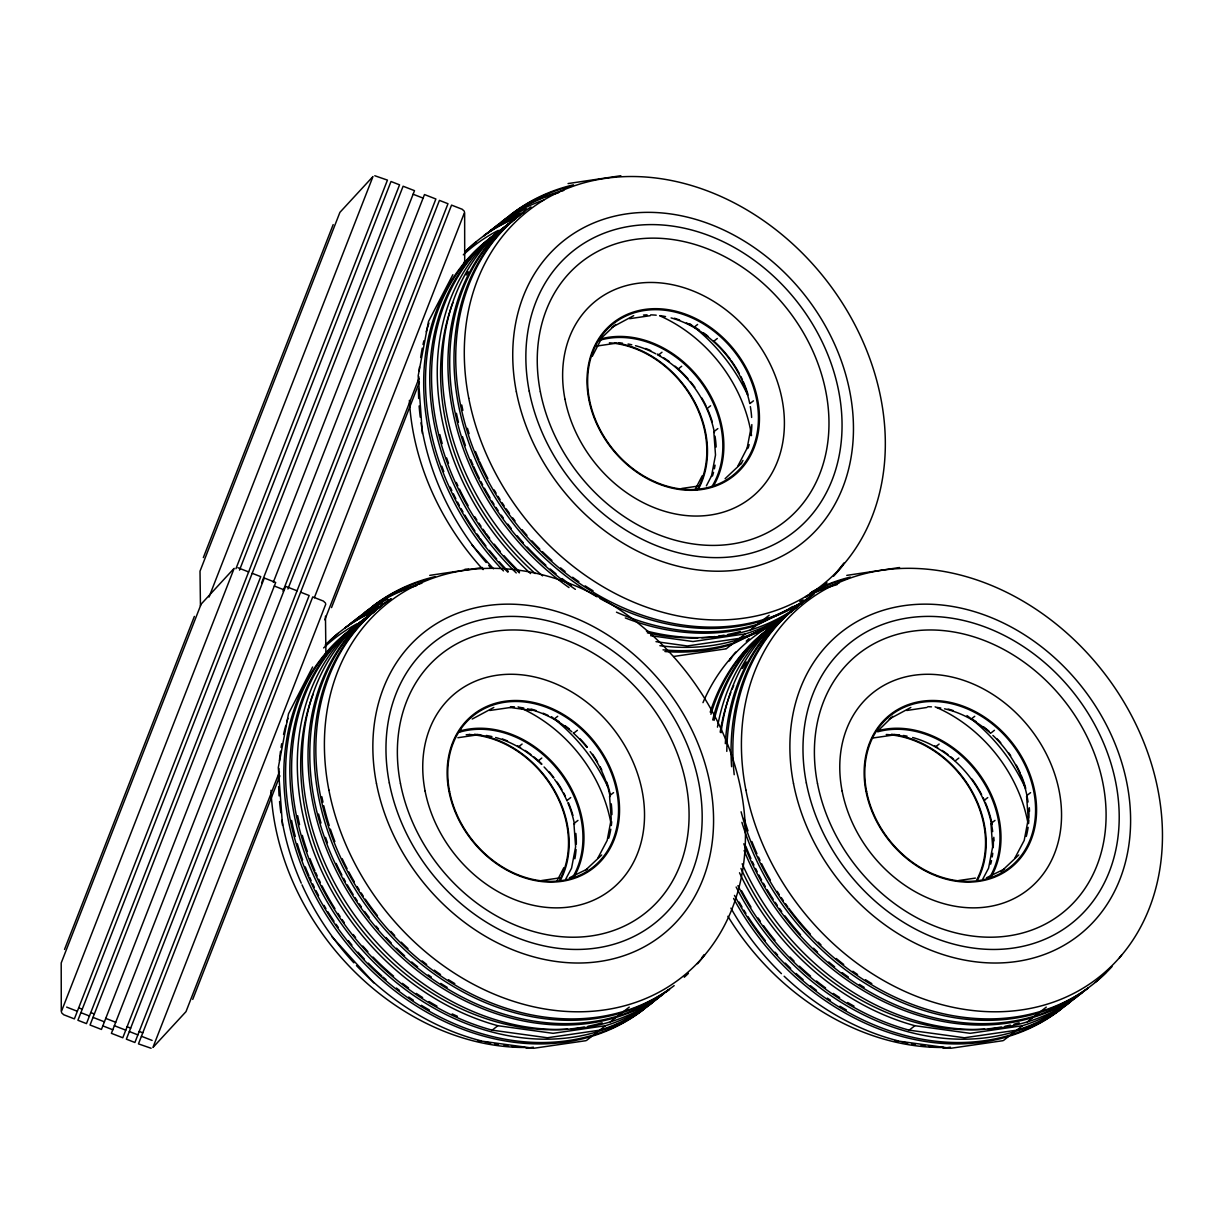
<?xml version="1.0" encoding="UTF-8"?>
<svg xmlns="http://www.w3.org/2000/svg" width="1224" height="1224" viewBox="0 0 1224 1224"><rect width="100%" height="100%" fill="white"/><g stroke="black" fill="none" stroke-linecap="round" stroke-linejoin="round"><path stroke-width="1.5" d="M61.276 1010.749L61.2 962.982L201.103 604.166L233.478 569.053M464.646 213.251L464.707 261.018L462.917 265.593M428.415 321.943L418.195 375.737L422.372 433.449M711.45 476.381L715.505 455.007L713.837 432.057M747.053 448.611L751.123 427.237M203.337 557.609L333.173 224.604M64.535 949.426L194.371 616.406M209.029 597.052L372.983 176.531M61.292 1011.743L234.167 568.334M235.926 568.732L387.442 180.112L374.789 175.736M239.491 570.124L391.007 181.504L399.559 184.839L74.373 1018.888L63.679 1014.727L61.567 1012.707M261.615 582.838L414.508 190.669L403.109 186.232L77.923 1020.281L86.476 1023.616L260.743 576.642L252.19 573.306M273.304 582.287L424.483 194.555L435.882 198.992L282.974 591.161M287.915 589.004L439.431 200.384L447.984 203.72L122.798 1037.768L111.399 1033.331L285.666 586.357L297.065 590.809M314.308 597.771L464.615 212.257M152.924 1047.469L325.813 604.059M324.819 619.834L418.945 378.415M331.536 607.594L419.388 382.286M279.454 771.946L186.002 1011.636L153.612 1046.749M324.115 657.41L325.905 652.82L325.462 616.162M192.734 999.396L279.898 775.832M428.522 321.438L452.865 274.727M312.61 666.988L288.527 713.76L278.307 767.54L282.484 825.251M592.294 356.322L601.78 338.038M695.293 489.172L702.178 475.876M706.386 485.836L711.557 475.876M737.689 466.39L747.16 448.106M556.966 880.974L563.851 867.678M565.626 879.306L571.562 868.183L575.617 846.809L573.949 823.874M597.802 858.192L607.165 840.429L611.235 819.04L609.567 796.105M982.658 879.306L988.579 868.183L992.649 846.809L990.981 823.874M1014.818 858.192L1024.197 840.429L1028.252 819.04L1026.584 796.105M372.295 177.25L339.905 212.364L200.017 571.18L200.445 605.941M615.657 324.467L599.041 340.333M725.098 478.676L741.606 463.162M585.21 870.478L601.718 854.964M878.557 730.284L892.786 716.285M1000.941 871.763L1018.751 854.964M633.695 315.67L612.092 327.252M658.436 355.021L661.985 352.237M694.039 327.252L697.603 324.467M678.127 369.036L681.692 366.251M713.745 341.267L717.31 338.482M707.044 408.556L710.609 405.771M714.296 431.368L717.845 428.599M749.899 403.599L753.464 400.829M459.153 732.136L461.524 730.284M493.808 707.472L472.204 719.054M518.548 746.824L522.097 744.054M554.151 719.054L557.716 716.285M538.239 760.838L541.804 758.054M573.857 733.069L577.422 730.284M726.413 648.628L731.753 644.467L777.5 622.129A239.873 193.545 52.1 0 0 712.72 719.957M663.026 649.837A239.873 193.545 52.1 0 0 733.528 643.074L737.797 639.739M655.988 641.651L687.307 645.966L739.587 638.347L745.278 633.91A239.873 193.545 52.1 0 0 795.539 608.282M750.266 630.023L755.958 625.586L801.72 603.248A239.873 193.545 52.1 0 0 731.6 766.683M616.468 612.168A239.873 193.545 52.1 0 0 757.748 624.194L762.017 620.859M763.791 619.466L769.146 615.305M567.156 800.358L570.721 797.574M574.408 823.171L577.957 820.401M610.011 795.401L613.576 792.632M366.879 617.6A239.873 193.545 52.1 0 0 302.588 840.261A239.873 193.545 52.1 0 0 492.17 1030.164L497.862 1025.712L553.11 1033.331L605.39 1025.712A239.873 193.545 52.1 0 0 658.588 997.789M910.84 707.472L889.236 719.054M935.564 746.824L939.129 744.054M971.183 719.054L974.748 716.285M586.526 1040.431L591.865 1036.269M593.64 1034.877L597.909 1031.541M492.17 1030.164L547.419 1037.768L599.699 1030.164L605.39 1025.712M610.378 1021.826L616.07 1017.389M617.86 1015.996L622.129 1012.661M623.903 1011.284L629.258 1007.107M955.271 760.838L958.836 758.054M990.889 733.069L994.439 730.284M984.188 800.358L987.753 797.574M991.425 823.171L994.99 820.401M1027.043 795.401L1030.593 792.632M737.919 885.641A239.873 193.545 52.1 0 0 909.187 1030.164L914.894 1025.712L970.142 1033.331L1022.423 1025.712A239.873 193.545 52.1 0 0 1077.074 996.596M1003.542 1040.431L1008.882 1036.269M1010.672 1034.877L1014.941 1031.541M909.187 1030.164L964.436 1037.768L1016.716 1030.164L1022.423 1025.712M1027.41 1021.826L1033.102 1017.389M1034.877 1015.996L1039.161 1012.661M1040.936 1011.284L1046.275 1007.107M757.748 624.194L803.495 601.871A239.873 193.545 52.1 0 0 809.477 597.419M733.528 643.074L779.275 620.752A239.873 193.545 52.1 0 0 782.289 618.564M569.435 877.792L587.489 868.979M986.467 877.792L1004.506 868.979M568.074 183.569L620.843 175.72M429.746 575.372L482.516 567.523M846.779 575.372L899.548 567.523M629.626 318.684L650.281 315.67M595.889 346.178L614.662 343.439M681.692 488.468L698.598 486.02M745.278 633.91L692.998 641.529L650.648 635.684M673.644 656.477L725.893 648.873M489.738 710.486L510.393 707.487M457.883 737.72L474.774 735.257M906.77 710.486L926.92 707.457M873.033 737.98L891.806 735.257M541.482 880.561L560.271 877.822M958.514 880.561L975.406 878.098M525.953 1048.279L533.404 1047.193M586.005 1040.675L533.756 1048.279L478.125 1040.66M942.97 1048.279L950.436 1047.193M1003.037 1040.675L950.773 1048.279L895.142 1040.66M151.118 1048.264L138.465 1043.888L312.732 596.914L323.411 601.076L325.523 603.111M509.888 707.457L531.813 710.486M413.115 194.234L423.091 198.12M237.946 567.752L248.64 571.929M300.63 592.202L309.167 595.522L134.9 1042.496L126.363 1039.161L451.549 205.112L462.228 209.273L464.34 211.293M274.314 586.036L284.274 589.922M78.673 1007.842L82.237 1009.219M90.79 1012.554L94.34 1013.946M105.738 1018.383L115.714 1022.269M127.112 1026.722L130.677 1028.114M139.215 1031.434L142.78 1032.826M66.647 1007.107L77.341 1011.284M80.891 1012.661L89.444 1015.996M93.009 1017.389L104.407 1021.826M114.368 1025.712L125.766 1030.164M129.331 1031.541L137.868 1034.877M141.433 1036.269L152.113 1040.431M102.816 1025.88L112.792 1029.766M471.883 544.955L493.502 568.747M331.995 936.758L373.947 982.949M524.928 1047.331A237.961 192 52.1 0 1 521.194 1047.147M517.415 1046.902A237.961 192 52.1 0 1 511.739 1046.382M507.945 1045.954A237.961 192 52.1 0 1 504.12 1045.434M498.398 1044.546A237.961 192 52.1 0 1 494.588 1043.858M490.778 1043.093A237.961 192 52.1 0 1 485.087 1041.838M481.307 1040.905A237.961 192 52.1 0 1 356.459 965.583M353.874 962.829A237.961 192 52.1 0 1 302.007 884.83M301.257 883.147A237.961 192 52.1 0 1 282.025 820.202M280.862 812.736A237.961 192 52.1 0 1 279.562 801.506M279.103 795.891A237.961 192 52.1 0 1 278.659 786.604M278.567 779.244A237.961 192 52.1 0 1 278.888 768.381M279.439 760.747A237.961 192 52.1 0 1 280.51 751.245M281.061 747.466A237.961 192 52.1 0 1 281.688 743.718M283.54 734.461A237.961 192 52.1 0 1 285.804 725.419M286.829 721.869A237.961 192 52.1 0 1 287.915 718.366M645.063 1008.331A239.873 193.545 52.1 0 1 339.278 934.004A239.873 193.545 52.1 0 1 359.045 623.72M429.318 1009.968A236.048 190.454 52.1 0 1 421.331 1005.271M413.391 1000.238A236.048 190.454 52.1 0 1 408.694 997.055M399.437 990.384A236.048 190.454 52.1 0 1 396.408 988.059M386.065 979.644A236.048 190.454 52.1 0 1 383.204 977.165M381.781 975.911A236.048 190.454 52.1 0 1 368.317 963.135M364.415 959.096A236.048 190.454 52.1 0 1 358.051 952.18M351.915 945.066A236.048 190.454 52.1 0 1 348.35 940.705M338.237 927.348A236.048 190.454 52.1 0 1 336.11 924.304M333.999 921.228A236.048 190.454 52.1 0 1 327.894 911.804M325.936 908.591A236.048 190.454 52.1 0 1 324.023 905.378M318.561 895.57A236.048 190.454 52.1 0 1 315.976 890.613M314.323 887.308A236.048 190.454 52.1 0 1 312.717 883.973M311.156 880.653A236.048 190.454 52.1 0 1 309.657 877.317M308.892 875.604A236.048 190.454 52.1 0 1 305.266 866.883M302.588 859.829A236.048 190.454 52.1 0 1 297.294 843.719M295.29 836.512A236.048 190.454 52.1 0 1 291.587 820.401M643.901 1009.249A239.873 193.545 52.1 0 1 339.675 930.76A239.873 193.545 52.1 0 1 360.82 622.327M654.014 1001.232A239.873 193.545 52.1 0 1 347.417 932.076A239.873 193.545 52.1 0 1 363.528 620.017M457.363 1016.272A236.048 190.454 52.1 0 1 452.192 1013.916M436.983 1006.143A236.048 190.454 52.1 0 1 428.981 1001.507M422.617 997.56A236.048 190.454 52.1 0 1 416.313 993.414M408.556 987.936A236.048 190.454 52.1 0 1 402.466 983.346M393.577 976.155A236.048 190.454 52.1 0 1 373.06 957.076M367.888 951.645A236.048 190.454 52.1 0 1 362.855 946.06M355.572 937.446A236.048 190.454 52.1 0 1 353.231 934.524M344.296 922.636A236.048 190.454 52.1 0 1 342.154 919.591M340.058 916.516A236.048 190.454 52.1 0 1 337.977 913.395M334.948 908.667A236.048 190.454 52.1 0 1 322.034 885.901M320.382 882.581A236.048 190.454 52.1 0 1 318.776 879.26M317.215 875.925A236.048 190.454 52.1 0 1 315.7 872.605M314.95 870.876A236.048 190.454 52.1 0 1 309.963 858.651M307.377 851.537A236.048 190.454 52.1 0 1 302.313 835.395M299.559 824.609A236.048 190.454 52.1 0 1 297.646 815.674M652.897 1002.226A239.873 193.545 52.1 0 1 599.699 1030.164M497.862 1025.712A239.873 193.545 52.1 0 1 307.958 834.753A239.873 193.545 52.1 0 1 374.146 612.138M602.132 1022.79A236.048 190.454 52.1 0 1 587.918 1026.293M584.261 1026.997A236.048 190.454 52.1 0 1 571.271 1028.818M567.523 1029.154A236.048 190.454 52.1 0 1 357.163 924.135A236.048 190.454 52.1 0 1 313.038 694.436M663.576 993.888A239.873 193.545 52.1 0 1 358.479 920.494A239.873 193.545 52.1 0 1 375.998 610.302M661.832 995.066A239.873 193.545 52.1 0 1 360.759 911.39A239.873 193.545 52.1 0 1 381.704 605.865M669.283 989.451A239.873 193.545 52.1 0 1 666.33 991.761M447.142 987.355A236.048 190.454 52.1 0 1 440.778 983.408M431.353 977.089A236.048 190.454 52.1 0 1 428.247 974.885M417.629 966.822A236.048 190.454 52.1 0 1 411.738 961.988M404.624 955.806A236.048 190.454 52.1 0 1 396.515 948.202M391.221 942.924A236.048 190.454 52.1 0 1 386.05 937.477M378.553 929.047A236.048 190.454 52.1 0 1 376.12 926.186M369.097 917.419A236.048 190.454 52.1 0 1 364.63 911.482M361.386 906.953A236.048 190.454 52.1 0 1 359.259 903.893M357.178 900.788A236.048 190.454 52.1 0 1 355.113 897.666M353.109 894.499A236.048 190.454 52.1 0 1 347.31 884.86M345.459 881.617A236.048 190.454 52.1 0 1 343.653 878.327M341.894 875.038A236.048 190.454 52.1 0 1 336.141 863.44M327.451 842.709A236.048 190.454 52.1 0 1 325.538 837.384M320.979 823.033A236.048 190.454 52.1 0 1 318.577 814.036M669.589 989.221A239.873 193.545 52.1 0 1 366.649 915.583A239.873 193.545 52.1 0 1 380.419 606.584M667.876 990.338A239.873 193.545 52.1 0 1 365.471 904.796A239.873 193.545 52.1 0 1 390.884 599.087M703.984 954.827A239.873 193.545 52.1 0 1 701.719 957.826M454.793 983.591A236.048 190.454 52.1 0 1 448.412 979.69M440.518 974.518A236.048 190.454 52.1 0 1 434.306 970.173M426.671 964.466A236.048 190.454 52.1 0 1 422.188 960.916M407.959 948.6A236.048 190.454 52.1 0 1 401.243 942.174M394.679 935.488A236.048 190.454 52.1 0 1 390.839 931.372M377.451 915.644A236.048 190.454 52.1 0 1 365.318 899.166M363.222 896.075A236.048 190.454 52.1 0 1 361.172 892.939M359.152 889.787A236.048 190.454 52.1 0 1 357.178 886.589M354.302 881.77A236.048 190.454 52.1 0 1 348.825 871.962M347.096 868.673A236.048 190.454 52.1 0 1 342.2 858.712M334.856 841.531A236.048 190.454 52.1 0 1 330.373 829.092M329.21 825.496A236.048 190.454 52.1 0 1 323.763 805.729M322.968 802.148A236.048 190.454 52.1 0 1 321.866 796.793M674.164 985.641A239.873 193.545 52.1 0 1 369.939 907.152A239.873 193.545 52.1 0 1 391.083 598.72M704.642 954.949A239.873 193.545 52.1 0 1 697.512 963.747M688.408 973.371A239.873 193.545 52.1 0 1 684.277 977.242M460.469 730.866A97.461 78.642 52.1 0 1 560.057 771.105A97.461 78.642 52.1 0 1 573.765 877.44M458.985 732.319A96.543 77.892 52.1 0 1 559.123 771.487A96.543 77.892 52.1 0 1 572.205 878.113M466.176 734.783A96.543 77.892 52.1 0 1 469.771 734.522M477.023 734.522A96.543 77.892 52.1 0 1 480.711 734.783M486.311 735.486A96.543 77.892 52.1 0 1 491.91 736.573M495.613 737.506A96.543 77.892 52.1 0 1 541.543 764.419M544.083 766.974A96.543 77.892 52.1 0 1 553.477 777.974M554.548 779.413A96.543 77.892 52.1 0 1 567.125 801.093M567.875 802.837A96.543 77.892 52.1 0 1 574.515 824.379M575.846 833.406A96.543 77.892 52.1 0 1 576.32 844.162M576.076 849.533A96.543 77.892 52.1 0 1 574.867 858.804M510.806 706.692A96.543 77.892 52.1 0 1 514.462 706.86M520.047 707.441A96.543 77.892 52.1 0 1 523.796 708.038M527.529 708.803A96.543 77.892 52.1 0 1 571.807 731.753M573.245 733.008A96.543 77.892 52.1 0 1 586.877 747.359M590.152 751.643A96.543 77.892 52.1 0 1 610.118 796.61M611.266 803.831A96.543 77.892 52.1 0 1 611.939 814.633M611.694 821.763A96.543 77.892 52.1 0 1 611.327 825.496A134.15 108.232 52.1 0 0 518.119 706.845M610.791 829.199A96.543 77.892 52.1 0 1 608.772 838.165M502.376 738.975A97.461 78.642 52.1 0 1 507.532 740.979M517.599 745.875A97.461 78.642 52.1 0 1 520.628 747.619M525.127 750.45A97.461 78.642 52.1 0 1 530.971 754.611M533.802 756.83A97.461 78.642 52.1 0 1 541.849 763.99M549.331 771.992A97.461 78.642 52.1 0 1 553.906 777.668M557.073 782.075A97.461 78.642 52.1 0 1 561.938 789.771M563.713 792.953A97.461 78.642 52.1 0 1 565.381 796.166M568.441 802.776A97.461 78.642 52.1 0 1 572.939 815.398M531.094 709.048A97.461 78.642 52.1 0 1 536.25 710.609M543.15 713.209A97.461 78.642 52.1 0 1 548.245 715.52M556.231 719.85A97.461 78.642 52.1 0 1 559.246 721.716M565.136 725.771A97.461 78.642 52.1 0 1 569.405 729.06M580.023 738.806A97.461 78.642 52.1 0 1 587.275 747.038M592.676 754.305A97.461 78.642 52.1 0 1 597.542 762.001M600.173 766.775A97.461 78.642 52.1 0 1 601.795 770.003M606.813 782.167A97.461 78.642 52.1 0 1 610.378 794.942M551.489 716.728A155.785 125.69 52.1 0 1 607.9 787.017M491.191 568.227A237.961 192 52.1 0 1 488.682 565.396M486.188 562.52A237.961 192 52.1 0 1 421.025 422.8M420.26 417.185A237.961 192 52.1 0 1 419.128 405.955M418.684 398.504A237.961 192 52.1 0 1 418.455 389.263M418.547 381.98A237.961 192 52.1 0 1 418.776 376.579M419.159 370.841A237.961 192 52.1 0 1 419.511 367.032M420.673 357.546A237.961 192 52.1 0 1 422.265 348.182M423.03 344.495A237.961 192 52.1 0 1 423.856 340.823M426.197 331.826A237.961 192 52.1 0 1 428.936 323.105M731.753 644.467A239.873 193.545 52.1 0 1 664.923 651.535M503.477 570.919A239.873 193.545 52.1 0 1 498.933 231.902M508.205 571.333A236.048 190.454 52.1 0 1 499.193 561.77M496.684 558.97A236.048 190.454 52.1 0 1 489.416 550.356M485.913 545.965A236.048 190.454 52.1 0 1 480.298 538.56M479.211 537.061A236.048 190.454 52.1 0 1 477.054 534.031M474.927 530.971A236.048 190.454 52.1 0 1 464.875 515.182M462.978 511.938A236.048 190.454 52.1 0 1 461.127 508.679M459.321 505.405A236.048 190.454 52.1 0 1 457.577 502.115M455.863 498.811A236.048 190.454 52.1 0 1 453.4 493.838M451.824 490.503A236.048 190.454 52.1 0 1 450.279 487.183M443.792 471.561A236.048 190.454 52.1 0 1 441.833 466.237M507.929 572.251A239.873 193.545 52.1 0 1 499.147 231.55M783.544 617.416A239.873 193.545 52.1 0 1 659.889 645.691M516.237 572.939A239.873 193.545 52.1 0 1 504.977 227.19M519.573 571.853A236.048 190.454 52.1 0 1 503.982 555.65M500.279 551.412A236.048 190.454 52.1 0 1 494.282 544.175M489.692 538.3A236.048 190.454 52.1 0 1 486.356 533.832M485.27 532.333A236.048 190.454 52.1 0 1 483.113 529.303M480.986 526.244A236.048 190.454 52.1 0 1 478.905 523.153M476.84 520.016A236.048 190.454 52.1 0 1 474.836 516.865M468.103 505.589A236.048 190.454 52.1 0 1 459.459 489.11M457.868 485.79A236.048 190.454 52.1 0 1 456.338 482.455M448.535 463.299A236.048 190.454 52.1 0 1 446.638 457.944M442.201 443.593A236.048 190.454 52.1 0 1 439.86 434.597M785.334 616.024A239.873 193.545 52.1 0 1 739.587 638.347M519.374 572.863A239.873 193.545 52.1 0 1 506.767 225.797M794.238 609.231A239.873 193.545 52.1 0 1 791.316 611.587M530.573 573.566A239.873 193.545 52.1 0 1 512.458 221.36M740.291 631.492A236.048 190.454 52.1 0 1 727.806 634.491M724.149 635.179A236.048 190.454 52.1 0 1 718.626 636.082M714.908 636.587A236.048 190.454 52.1 0 1 701.75 637.719M697.971 637.872A236.048 190.454 52.1 0 1 647.297 632.808M535.194 573.551A236.048 190.454 52.1 0 1 452.926 302.634M466.267 275.002A236.048 190.454 52.1 0 1 468.257 271.789M796.013 607.701A239.873 193.545 52.1 0 1 646.394 630.987M542.553 575.861A239.873 193.545 52.1 0 1 515.885 218.499M755.958 625.586A239.873 193.545 52.1 0 1 625.311 617.952M568.992 587.551A239.873 193.545 52.1 0 1 518.517 216.174M571.241 585.286A236.048 190.454 52.1 0 1 562.015 578.539M556.033 573.827A236.048 190.454 52.1 0 1 550.173 568.961M545.889 565.213A236.048 190.454 52.1 0 1 527.223 547.036M523.398 542.89A236.048 190.454 52.1 0 1 517.216 535.806M511.28 528.554A236.048 190.454 52.1 0 1 507.853 524.132M503.431 518.165A236.048 190.454 52.1 0 1 501.274 515.151M498.107 510.546A236.048 190.454 52.1 0 1 496.026 507.424M493.991 504.288A236.048 190.454 52.1 0 1 492.002 501.106M490.044 497.908A236.048 190.454 52.1 0 1 484.444 488.162M482.654 484.888A236.048 190.454 52.1 0 1 480.925 481.583M479.242 478.278A236.048 190.454 52.1 0 1 473.749 466.635M472.999 464.906A236.048 190.454 52.1 0 1 470.796 459.704M465.426 445.567A236.048 190.454 52.1 0 1 462.473 436.616M458.464 422.234A236.048 190.454 52.1 0 1 456.414 413.268M575.372 589.356A239.873 193.545 52.1 0 1 523.367 212.67M813.746 594.084A239.873 193.545 52.1 0 1 600.035 598.536M596.868 596.746A239.873 193.545 52.1 0 1 524.576 211.446M843.871 563.009A239.873 193.545 52.1 0 1 838.073 570.445M826.521 582.945A239.873 193.545 52.1 0 1 823.783 585.562M593.074 590.825A236.048 190.454 52.1 0 1 585.133 585.852M578.845 581.645A236.048 190.454 52.1 0 1 572.648 577.238M565.06 571.486A236.048 190.454 52.1 0 1 560.607 567.905M551.932 560.5A236.048 190.454 52.1 0 1 542.462 551.672M539.799 549.056A236.048 190.454 52.1 0 1 531.996 540.947M526.963 535.362A236.048 190.454 52.1 0 1 522.067 529.655M515.029 520.889A236.048 190.454 52.1 0 1 512.779 517.936M509.475 513.453A236.048 190.454 52.1 0 1 506.262 508.893M504.15 505.818A236.048 190.454 52.1 0 1 502.085 502.712M500.05 499.56A236.048 190.454 52.1 0 1 498.061 496.393M496.103 493.18A236.048 190.454 52.1 0 1 494.19 489.967M487.841 478.507A236.048 190.454 52.1 0 1 479.808 461.907M479.058 460.193A236.048 190.454 52.1 0 1 475.432 451.472M469.098 433.694A236.048 190.454 52.1 0 1 467.446 428.308M462.856 410.346A236.048 190.454 52.1 0 1 461.754 404.991M814.052 593.839A239.873 193.545 52.1 0 1 509.827 515.35A239.873 193.545 52.1 0 1 530.971 206.917M843.382 564.631A239.873 193.545 52.1 0 1 833.605 576.152M826.934 582.869A239.873 193.545 52.1 0 1 819.896 589.157M643.472 315.058A96.543 77.892 52.1 0 1 647.068 314.874M650.694 314.874A96.543 77.892 52.1 0 1 656.217 315.195M659.935 315.624A96.543 77.892 52.1 0 1 665.55 316.588M671.104 317.919A96.543 77.892 52.1 0 1 749.639 403.002M750.343 406.598A96.543 77.892 52.1 0 1 751.643 417.445M751.827 424.59A96.543 77.892 52.1 0 1 750.97 435.545M749.134 444.603A96.543 77.892 52.1 0 1 748.139 448.076M742.968 460.408A96.543 77.892 52.1 0 1 741.071 463.728M600.357 339.048A97.461 78.642 52.1 0 1 699.944 379.302A97.461 78.642 52.1 0 1 713.653 485.637M598.873 340.517A96.543 77.892 52.1 0 1 699.011 379.67A96.543 77.892 52.1 0 1 712.093 486.311M618.747 342.812A96.543 77.892 52.1 0 1 622.465 343.164M628.065 344.005A96.543 77.892 52.1 0 1 631.798 344.77M635.501 345.688A96.543 77.892 52.1 0 1 655.789 353.797M657.41 354.685A96.543 77.892 52.1 0 1 714.403 432.577M715.03 436.172A96.543 77.892 52.1 0 1 716.132 447.02M715.076 465.166A96.543 77.892 52.1 0 1 714.388 468.807M713.531 472.372A96.543 77.892 52.1 0 1 712.521 475.845M1069.929 1002.226A239.873 193.545 52.1 0 1 1016.716 1030.164M714.051 720.416A239.873 193.545 52.1 0 1 782.335 618.64M1071.046 1001.232A239.873 193.545 52.1 0 1 736.144 887.033M1112.019 966.577A239.873 193.545 52.1 0 1 904.414 1001.293A239.873 193.545 52.1 0 1 741.101 811.787M734.216 774.716A239.873 193.545 52.1 0 1 803.495 601.871M1121.658 954.949A239.873 193.545 52.1 0 1 1119.363 957.933M1087.922 988.151A239.873 193.545 52.1 0 1 741.912 822.314M1106.343 972.086A239.873 193.545 52.1 0 1 1095.266 982.352M659.705 315.777A134.15 108.232 52.1 0 1 751.521 435.545M645.706 348.473A97.461 78.642 52.1 0 1 650.831 350.691M657.487 354.073A97.461 78.642 52.1 0 1 660.516 355.817M663.515 357.668A97.461 78.642 52.1 0 1 669.406 361.723M675.067 366.16A97.461 78.642 52.1 0 1 688.026 378.797M690.397 381.582A97.461 78.642 52.1 0 1 694.865 387.304M701.826 397.968A97.461 78.642 52.1 0 1 706.064 405.97M707.564 409.214A97.461 78.642 52.1 0 1 712.276 421.775M674.424 318.24A97.461 78.642 52.1 0 1 679.595 320.03M686.45 322.922A97.461 78.642 52.1 0 1 691.468 325.416M694.62 327.16A97.461 78.642 52.1 0 1 699.134 329.899M703.571 332.897A97.461 78.642 52.1 0 1 707.885 336.126M713.393 340.731A97.461 78.642 52.1 0 1 730.468 359.535M731.524 361.003A97.461 78.642 52.1 0 1 739.219 373.366M740.887 376.579A97.461 78.642 52.1 0 1 742.448 379.822M743.182 381.444A97.461 78.642 52.1 0 1 747.879 394.006M689.846 323.763A155.785 125.69 52.1 0 1 747.788 395.214M943.826 1047.392A237.961 192 52.1 0 1 938.211 1047.147M932.566 1046.749A237.961 192 52.1 0 1 928.771 1046.382M924.962 1045.954A237.961 192 52.1 0 1 921.152 1045.434M915.43 1044.546A237.961 192 52.1 0 1 911.62 1043.858M907.81 1043.093A237.961 192 52.1 0 1 902.103 1041.838M898.324 1040.905A237.961 192 52.1 0 1 784.14 976.232M781.432 973.646A237.961 192 52.1 0 1 730.896 908.147M1062.095 1008.331A239.873 193.545 52.1 0 1 733.604 898.462M710.211 712.139A239.873 193.545 52.1 0 1 771.441 626.856M846.35 1009.968A236.048 190.454 52.1 0 1 839.955 1006.235M830.423 1000.238A236.048 190.454 52.1 0 1 827.286 998.126M816.469 990.384A236.048 190.454 52.1 0 1 810.441 985.702M803.097 979.644A236.048 190.454 52.1 0 1 796.074 973.447M790.658 968.383A236.048 190.454 52.1 0 1 785.349 963.135M777.592 954.98A236.048 190.454 52.1 0 1 775.067 952.18M765.367 940.705A236.048 190.454 52.1 0 1 747.925 916.546M745.921 913.395A236.048 190.454 52.1 0 1 743.947 910.197M742.004 906.984A236.048 190.454 52.1 0 1 739.189 902.119M1060.917 1009.249A239.873 193.545 52.1 0 1 734.492 895.402M710.899 714.281A239.873 193.545 52.1 0 1 776.291 623.353M854.015 1006.143A236.048 190.454 52.1 0 1 847.605 1002.471M839.633 997.56A236.048 190.454 52.1 0 1 833.33 993.414M825.573 987.936A236.048 190.454 52.1 0 1 816.485 980.99M810.594 976.155A236.048 190.454 52.1 0 1 799.41 966.21M794.039 961.054A236.048 190.454 52.1 0 1 790.092 957.076M774.991 940.338A236.048 190.454 52.1 0 1 763.501 925.635M760.257 921.121A236.048 190.454 52.1 0 1 758.13 918.046M750.97 907.076A236.048 190.454 52.1 0 1 741.637 890.858M914.894 1025.712A239.873 193.545 52.1 0 1 739.51 872.773M717.463 727.148A239.873 193.545 52.1 0 1 784.982 616.299M1019.164 1022.79A236.048 190.454 52.1 0 1 1013.9 1024.243M1010.351 1025.115A236.048 190.454 52.1 0 1 1004.935 1026.293M1001.293 1026.997A236.048 190.454 52.1 0 1 988.304 1028.818M984.555 1029.154A236.048 190.454 52.1 0 1 740.964 868.428M720.186 732.182A236.048 190.454 52.1 0 1 730.759 692.631M732.197 689.051A236.048 190.454 52.1 0 1 733.727 685.501M742.433 668.442A236.048 190.454 52.1 0 1 746.411 662.016M1081.863 992.878A239.873 193.545 52.1 0 1 744.146 850.542M725.327 743.672A239.873 193.545 52.1 0 1 795.661 607.976M1082.062 992.71A239.873 193.545 52.1 0 1 742.172 863.807M721.013 732.748A239.873 193.545 52.1 0 1 789.954 612.413M864.159 987.355A236.048 190.454 52.1 0 1 859.386 984.417M848.37 977.089A236.048 190.454 52.1 0 1 842.204 972.636M834.646 966.822A236.048 190.454 52.1 0 1 828.755 961.988M817.571 952.058A236.048 190.454 52.1 0 1 813.547 948.202M800.542 934.708A236.048 190.454 52.1 0 1 784.982 915.934M781.662 911.482A236.048 190.454 52.1 0 1 779.489 908.468M777.347 905.423A236.048 190.454 52.1 0 1 775.236 902.348M773.17 899.227A236.048 190.454 52.1 0 1 767.188 889.71M765.275 886.482A236.048 190.454 52.1 0 1 763.409 883.238M761.573 879.98A236.048 190.454 52.1 0 1 758.926 875.038M757.228 871.733A236.048 190.454 52.1 0 1 755.56 868.428M753.953 865.093A236.048 190.454 52.1 0 1 752.393 861.773M750.893 858.437A236.048 190.454 52.1 0 1 745.829 846.243M1088.09 988.059A239.873 193.545 52.1 0 1 743.809 843.795M726.796 751.383A239.873 193.545 52.1 0 1 797.436 606.584M871.809 983.591A236.048 190.454 52.1 0 1 865.444 979.69M857.55 974.518A236.048 190.454 52.1 0 1 852.883 971.275M843.703 964.466A236.048 190.454 52.1 0 1 836.267 958.499M820.937 944.775A236.048 190.454 52.1 0 1 818.259 942.174M810.41 934.126A236.048 190.454 52.1 0 1 788.807 908.254M787.705 906.755A236.048 190.454 52.1 0 1 785.533 903.756M783.406 900.711A236.048 190.454 52.1 0 1 781.294 897.62M779.229 894.514A236.048 190.454 52.1 0 1 777.194 891.363M770.386 880.148A236.048 190.454 52.1 0 1 761.619 863.7M760.012 860.38A236.048 190.454 52.1 0 1 758.452 857.045M756.952 853.709A236.048 190.454 52.1 0 1 751.873 841.531M748.002 830.866A236.048 190.454 52.1 0 1 744.054 818.321M877.486 730.866A97.461 78.642 52.1 0 1 977.089 771.105A97.461 78.642 52.1 0 1 990.782 877.44M877.669 731.83A96.543 77.892 52.1 0 1 976.783 772.313A96.543 77.892 52.1 0 1 989.237 878.113M927.823 706.692A96.543 77.892 52.1 0 1 931.495 706.86M937.079 707.441A96.543 77.892 52.1 0 1 940.812 708.038M944.546 708.803A96.543 77.892 52.1 0 1 990.262 733.008M992.894 735.41A96.543 77.892 52.1 0 1 1028.053 802.011M1028.787 809.248A96.543 77.892 52.1 0 1 1028.925 818.152M1028.833 819.896A96.543 77.892 52.1 0 1 1028.558 823.63M1028.114 827.347A96.543 77.892 52.1 0 1 1026.278 836.42M894.04 734.522A96.543 77.892 52.1 0 1 899.594 734.966M903.343 735.486A96.543 77.892 52.1 0 1 907.076 736.175M912.645 737.506A96.543 77.892 52.1 0 1 992.679 831.601M993.276 838.822A96.543 77.892 52.1 0 1 993.23 847.651M992.74 853.266A96.543 77.892 52.1 0 1 992.205 856.968M991.516 860.61A96.543 77.892 52.1 0 1 990.675 864.175M934.631 745.875A97.461 78.642 52.1 0 1 937.661 747.619M942.143 750.45A97.461 78.642 52.1 0 1 947.988 754.611M950.819 756.83A97.461 78.642 52.1 0 1 953.572 759.125M972.009 779.122A97.461 78.642 52.1 0 1 981.587 794.544M983.209 797.773A97.461 78.642 52.1 0 1 984.708 801.016M985.473 802.776A97.461 78.642 52.1 0 1 992.159 824.517M993.811 837.277A97.461 78.642 52.1 0 1 993.964 840.903M948.11 709.048A97.461 78.642 52.1 0 1 953.282 710.609M971.749 718.962A97.461 78.642 52.1 0 1 976.262 721.716M983.606 726.842A97.461 78.642 52.1 0 1 989.191 731.371M997.055 738.806A97.461 78.642 52.1 0 1 1000.773 742.83M1008.668 752.806A97.461 78.642 52.1 0 1 1010.718 755.805M1016.348 765.184A97.461 78.642 52.1 0 1 1020.311 773.247M1021.076 775.006A97.461 78.642 52.1 0 1 1025.574 787.629M1029.292 807.687A97.461 78.642 52.1 0 1 1029.522 811.328M935.136 706.845A134.15 108.232 52.1 0 1 1027.655 821.61M966.991 715.566A155.785 125.69 52.1 0 1 1025.681 788.669M886.237 734.522A96.543 77.892 52.1 0 1 968.796 786.848A96.543 77.892 52.1 0 1 976.676 879.98M891.531 734.247A97.461 78.642 52.1 0 1 970.617 788.853A97.461 78.642 52.1 0 1 977.685 879.796M805.469 597.19A239.873 193.545 52.1 0 1 837.124 584.613M809.844 593.365A239.873 193.545 52.1 0 1 846.748 578.921M805.576 596.7A239.873 193.545 52.1 0 1 838.914 583.221M811.634 591.972A239.873 193.545 52.1 0 1 850.328 577.085M941.562 1047.469A237.961 192 52.1 0 1 727.882 916.302M702.974 702.653A237.961 192 52.1 0 1 770.416 625.77M729.32 660.991A239.873 193.545 52.1 0 1 731.585 657.976M729.795 659.369A239.873 193.545 52.1 0 1 735.777 652.055M746.242 641.131A239.873 193.545 52.1 0 1 749.027 638.561M789.801 608.252A239.873 193.545 52.1 0 1 793.106 606.416M790.765 609.093A239.873 193.545 52.1 0 1 794.177 607.41M790.689 609.629A239.873 193.545 52.1 0 1 794.116 607.976M799.762 601.627A239.873 193.545 52.1 0 1 803.158 599.913M609.384 342.812A96.543 77.892 52.1 0 1 691.239 396.913A96.543 77.892 52.1 0 1 697.053 489.845M614.723 342.689A97.461 78.642 52.1 0 1 698.996 487.993M501.702 221.773A239.873 193.545 52.1 0 1 558.435 192.811M510.699 214.751A239.873 193.545 52.1 0 1 571.669 186.232M500.57 222.768A239.873 193.545 52.1 0 1 563.774 190.454M509.536 215.669A239.873 193.545 52.1 0 1 573.444 184.839M483.113 569.619A237.961 192 52.1 0 1 409.397 400.355M463.299 254.837A237.961 192 52.1 0 1 498.321 230.387M489.554 231.29A239.873 193.545 52.1 0 1 526.366 208.768M489.753 231.122A239.873 193.545 52.1 0 1 520.674 213.206M483.541 235.941A239.873 193.545 52.1 0 1 520.644 213.848M465.288 251.915A239.873 193.545 52.1 0 1 476.366 241.648M483.709 235.85A239.873 193.545 52.1 0 1 514.615 217.933M464.845 251.96A239.873 193.545 52.1 0 1 514.585 218.576M494.542 227.404A239.873 193.545 52.1 0 1 543.777 200.048M469.205 734.522A96.543 77.892 52.1 0 1 551.764 786.848A96.543 77.892 52.1 0 1 559.659 879.98M474.514 734.247A97.461 78.642 52.1 0 1 553.585 788.853A97.461 78.642 52.1 0 1 560.668 879.796M372.371 606.553A239.873 193.545 52.1 0 1 427.941 579.396M363.696 613.377A239.873 193.545 52.1 0 1 421.882 583.221M372.677 606.308A239.873 193.545 52.1 0 1 435.117 576.642M464.906 569.298A237.961 192 52.1 0 1 468.7 568.946M524.545 1047.469A237.961 192 52.1 0 1 270.978 790.306M323.61 647.924A237.961 192 52.1 0 1 356.674 623.949M351.227 623.092A239.873 193.545 52.1 0 1 382.852 602.958M349.942 624.056A239.873 193.545 52.1 0 1 378.874 606.584M345.214 627.744A239.873 193.545 52.1 0 1 377.084 607.976M329.638 641.055A239.873 193.545 52.1 0 1 338.038 633.451M345.382 627.652A239.873 193.545 52.1 0 1 372.815 611.312M325.171 645.109A239.873 193.545 52.1 0 1 371.04 612.704M364.844 612.413A239.873 193.545 52.1 0 1 416.573 585.653M356.215 619.206A239.873 193.545 52.1 0 1 387.84 599.072M264.308 578.034L90.041 1025.008L101.439 1029.445L275.691 582.471L264.308 578.034M400.462 783.574A164.858 133.018 52.1 0 0 640.565 916.592A164.858 133.018 52.1 0 0 588.698 650.556A164.858 133.018 52.1 0 0 400.462 783.574M389.324 782.916A178.719 144.203 52.1 0 0 649.577 927.119A178.719 144.203 52.1 0 0 593.365 638.714A178.719 144.203 52.1 0 0 389.324 782.916M376.472 783.574A192.566 155.371 52.1 0 0 656.906 938.946A192.566 155.371 52.1 0 0 596.333 628.203A192.566 155.371 52.1 0 0 376.472 783.574M328.873 790.046A237.961 192 52.1 0 0 675.418 982.046A237.961 192 52.1 0 0 600.556 598.046A237.961 192 52.1 0 0 328.873 790.046M425.095 791.056A125.338 101.133 52.1 0 0 607.639 892.189A125.338 101.133 52.1 0 0 568.211 689.923A125.338 101.133 52.1 0 0 425.095 791.056M448.948 791.285A97.461 78.642 52.1 0 0 590.871 869.927A97.461 78.642 52.1 0 0 560.209 712.659A97.461 78.642 52.1 0 0 448.948 791.285M449.56 791.423A96.543 77.892 52.1 0 0 590.152 869.315A96.543 77.892 52.1 0 0 559.781 713.531A96.543 77.892 52.1 0 0 449.56 791.423M540.35 391.772A164.858 133.018 52.1 0 0 780.453 524.79A164.858 133.018 52.1 0 0 728.586 258.738A164.858 133.018 52.1 0 0 540.35 391.772M529.212 391.099A178.719 144.203 52.1 0 0 789.465 535.301A178.719 144.203 52.1 0 0 733.253 246.911A178.719 144.203 52.1 0 0 529.212 391.099M516.36 391.772A192.566 155.371 52.1 0 0 796.793 547.143A192.566 155.371 52.1 0 0 736.221 236.4A192.566 155.371 52.1 0 0 516.36 391.772M468.761 398.228A237.961 192 52.1 0 0 815.306 590.228A237.961 192 52.1 0 0 740.443 206.229A237.961 192 52.1 0 0 468.761 398.228M564.983 399.253A125.338 101.133 52.1 0 0 747.527 500.371A125.338 101.133 52.1 0 0 708.099 298.12A125.338 101.133 52.1 0 0 564.983 399.253M588.836 399.483A97.461 78.642 52.1 0 0 730.759 478.125A97.461 78.642 52.1 0 0 700.097 320.841A97.461 78.642 52.1 0 0 588.836 399.483M589.448 399.621A96.543 77.892 52.1 0 0 730.039 477.513A96.543 77.892 52.1 0 0 699.669 321.728A96.543 77.892 52.1 0 0 589.448 399.621M817.494 783.574A164.858 133.018 52.1 0 0 1057.582 916.592A164.858 133.018 52.1 0 0 1005.715 650.556A164.858 133.018 52.1 0 0 817.494 783.574M806.341 782.916A178.719 144.203 52.1 0 0 1066.609 927.119A178.719 144.203 52.1 0 0 1010.397 638.714A178.719 144.203 52.1 0 0 806.341 782.916M793.504 783.574A192.566 155.371 52.1 0 0 1073.938 938.946A192.566 155.371 52.1 0 0 1013.365 628.203A192.566 155.371 52.1 0 0 793.504 783.574M745.89 790.046A237.961 192 52.1 0 0 1092.435 982.046A237.961 192 52.1 0 0 1017.588 598.046A237.961 192 52.1 0 0 745.89 790.046M842.127 791.056A125.338 101.133 52.1 0 0 1024.656 892.189A125.338 101.133 52.1 0 0 985.228 689.923A125.338 101.133 52.1 0 0 842.127 791.056M865.965 791.285A97.461 78.642 52.1 0 0 1007.903 869.927A97.461 78.642 52.1 0 0 977.242 712.659A97.461 78.642 52.1 0 0 865.965 791.285M866.592 791.423A96.543 77.892 52.1 0 0 1007.184 869.315A96.543 77.892 52.1 0 0 976.813 713.531A96.543 77.892 52.1 0 0 866.592 791.423"/></g></svg>
